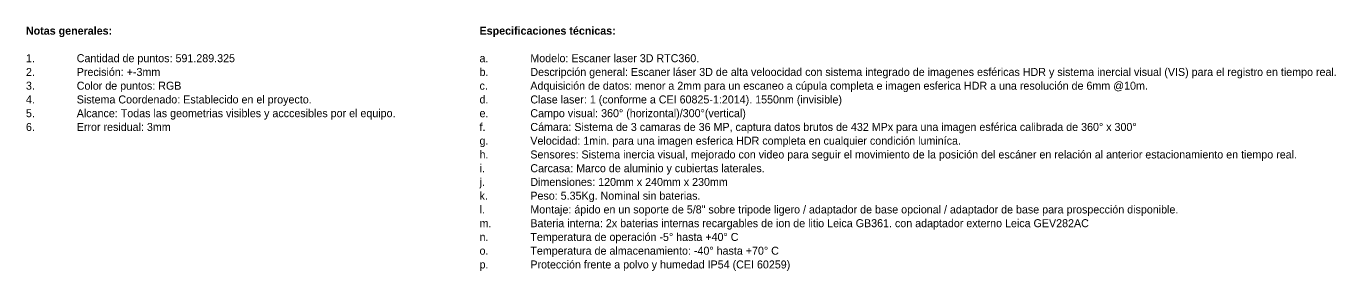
# Model space of a CAD drawing. Header units: metres. Extents: x -3 to 141, y -7 to 15.
# Drawn here: x -3.09 to 13.27, y -3.8 to -0.74 of the extents above; entities that cross this region are included whole.
import ezdxf

# ---------------------------------------------------------------- set-up
doc = ezdxf.new("R2010")
doc.units = ezdxf.units.M
doc.layers.add('G-ANNO-TEXT', color=7, linetype='Continuous', lineweight=9)
doc.styles.add('Century Gothic', font='GOTHIC.TTF', dxfattribs={"height": 0.1})
doc.styles.add('Century Gothic_B', font='GOTHICB.TTF', dxfattribs={"height": 0.1})

msp = doc.modelspace()

# ---------------------------------------------------------------- texts
at = {"layer": 'G-ANNO-TEXT', "char_height": 0.1, "attachment_point": 1}
for s, insert, width, style in [('Notas generales:', (-3.098, -0.749), 1.41498, 'Century Gothic_B'), ('Especificaciones técnicas:', (2.571, -0.749), 2.22869, 'Century Gothic_B'), ('1.', (-3.098, -1.093), 0.7697, 'Century Gothic'), ('Cantidad de puntos: 591.289.325', (-2.463, -1.093), 2.73375, 'Century Gothic'), ('a.', (2.571, -1.093), 0.7697, 'Century Gothic'), ('Modelo: Escaner laser 3D RTC360.', (3.206, -1.093), 2.80591, 'Century Gothic'), ('2.', (-3.098, -1.265), 0.7697, 'Century Gothic'), ('Precisión: +-3mm', (-2.463, -1.265), 1.41097, 'Century Gothic'), ('b.', (2.571, -1.265), 0.7697, 'Century Gothic'), ('Descripción general: Escaner láser 3D de alta veloocidad con sistema integrado de imagenes esféricas HDR y sistema inercial visual (VIS) para el registro en tiempo real.', (3.206, -1.265), 14.07362, 'Century Gothic'), ('3.', (-3.098, -1.437), 0.7697, 'Century Gothic'), ('Color de puntos: RGB', (-2.463, -1.437), 1.78375, 'Century Gothic'), ('c.', (2.571, -1.437), 0.7697, 'Century Gothic'), ('Adquisición de datos: menor a 2mm para un escaneo a cúpula completa e imagen esferica HDR a una resolución de 6mm @10m.', (3.206, -1.437), 10.94303, 'Century Gothic'), ('4.', (-3.098, -1.609), 0.7697, 'Century Gothic'), ('Sistema Coordenado: Establecido en el proyecto.', (-2.463, -1.609), 4.16477, 'Century Gothic'), ('d.', (2.571, -1.609), 0.7697, 'Century Gothic'), ('Clase laser: 1 (conforme a CEI 60825-1:2014). 1550nm (invisible)', (3.206, -1.609), 5.25907, 'Century Gothic'), ('5.', (-3.098, -1.781), 0.7697, 'Century Gothic'), ('Alcance: Todas las geometrias visibles y acccesibles por el equipo.', (-2.463, -1.781), 5.57974, 'Century Gothic'), ('Campo visual: 360° (horizontal)/300°(vertical)', (3.206, -1.781), 3.76793, 'Century Gothic'), ('6.', (-3.098, -1.953), 0.7697, 'Century Gothic'), ('Error residual: 3mm', (-2.463, -1.953), 1.5673, 'Century Gothic'), ('f.', (2.571, -1.953), 0.7697, 'Century Gothic'), ('e.', (2.571, -1.781), 0.7697, 'Century Gothic'), ('Cámara: Sistema de 3 camaras de 36 MP, captura datos brutos de 432 MPx para una imagen esférica calibrada de 360° x 300°', (3.206, -1.953), 10.64641, 'Century Gothic'), ('Velocidad: 1min. para una imagen esferica HDR completa en cualquier condición luminíca.', (3.206, -2.125), 7.71223, 'Century Gothic'), ('g.', (2.571, -2.125), 0.7697, 'Century Gothic'), ('Sensores: Sistema inercia visual, mejorado con video para seguir el movimiento de la posición del escáner en relación al anterior estacionamiento en tiempo real. ', (3.206, -2.297), 13.60464, 'Century Gothic'), ('h.', (2.571, -2.297), 0.7697, 'Century Gothic'), ('i.', (2.571, -2.469), 0.7697, 'Century Gothic'), ('Carcasa: Marco de aluminio y cubiertas laterales.', (3.206, -2.469), 4.16477, 'Century Gothic'), ('j.', (2.571, -2.641), 0.7697, 'Century Gothic'), ('Dimensiones: 120mm x 240mm x 230mm ', (3.206, -2.641), 3.39915, 'Century Gothic'), ('k.', (2.571, -2.813), 0.7697, 'Century Gothic'), ('Peso: 5.35Kg. Nominal sin baterias.', (3.206, -2.813), 2.84599, 'Century Gothic'), ('l.', (2.571, -2.985), 0.7697, 'Century Gothic'), ('Montaje: ápido en un soporte de 5/8" sobre tripode ligero / adaptador de base opcional / adaptador de base para prospección disponible.', (3.206, -2.985), 11.75274, 'Century Gothic'), ('m.', (2.571, -3.157), 0.7697, 'Century Gothic'), ('Bateria interna: 2x baterias internas recargables de ion de litio Leica GB361. con adaptador externo Leica GEV282AC', (3.206, -3.157), 9.76055, 'Century Gothic'), ('n.', (2.571, -3.329), 0.7697, 'Century Gothic'), ('Temperatura de operación -5° hasta +40° C', (3.206, -3.329), 3.65169, 'Century Gothic'), ('o.', (2.571, -3.501), 0.7697, 'Century Gothic'), ('Temperatura de almacenamiento: -40° hasta +70° C', (3.206, -3.501), 4.38122, 'Century Gothic'), ('p.', (2.571, -3.673), 0.7697, 'Century Gothic'), ('Protección frente a polvo y humedad IP54 (CEI 60259)', (3.206, -3.673), 4.52953, 'Century Gothic')]:
    msp.add_mtext(s, dxfattribs=dict(at, insert=insert, width=width, style=style))

doc.saveas('drawing.dxf')
